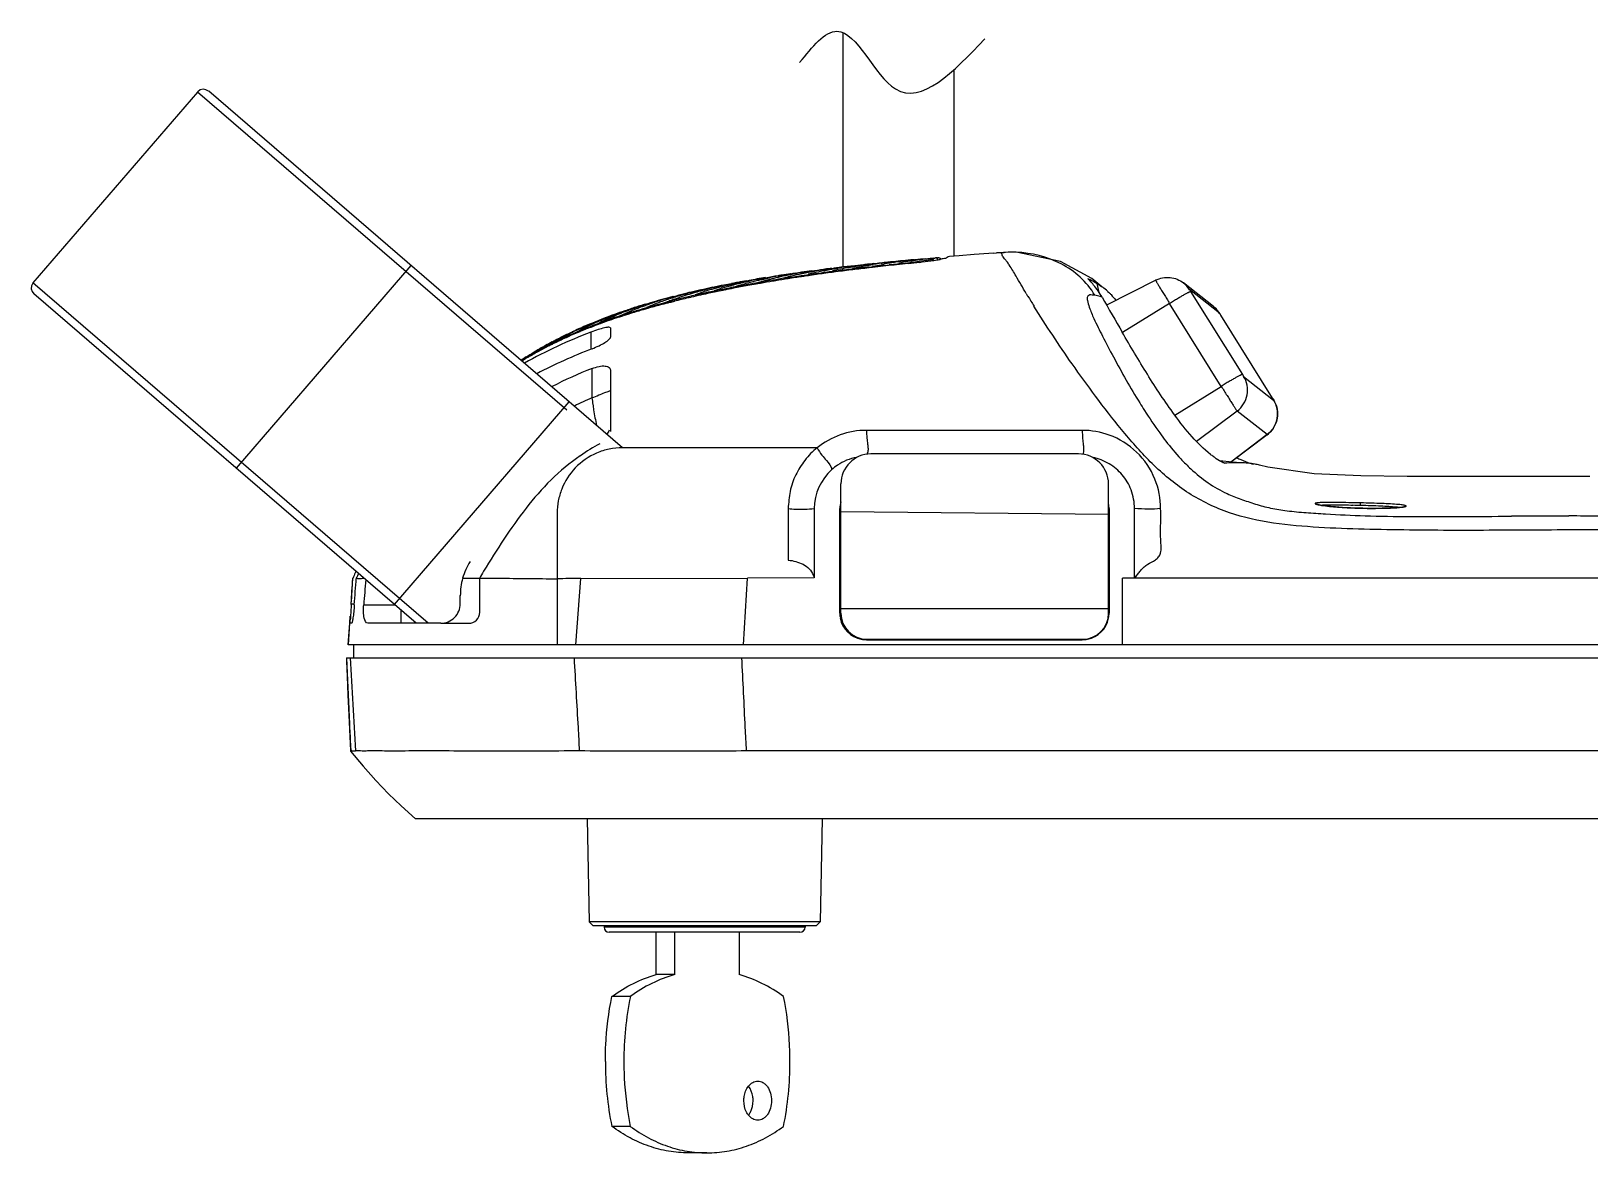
# Model space of a CAD drawing. Header units: millimetres. Extents: x 4086 to 8300, y 123 to 1549.
# Drawn here: x 6739.5 to 6858.8, y 655.4 to 741.3 of the extents above; entities that cross this region are included whole.
import ezdxf

# ---------------------------------------------------------------- set-up
doc = ezdxf.new("R2010")
doc.units = ezdxf.units.MM
doc.layers.add('00_COMPONENTS', color=7, linetype='Continuous')

msp = doc.modelspace()

# ---------------------------------------------------------------- linework, layer by layer
at = {"color": 3, "ltscale": 0.5}
msp.add_spline([(6798.31, 738.9), (6801.17, 741.3), (6805.65, 736.88), (6812.5, 740.71)], degree=3, dxfattribs=at)
at = {"layer": '00_COMPONENTS', "color": 7, "linetype": 'Continuous'}
for p, q in [((6801.61, 741.21), (6801.61, 723.23)), ((6810.11, 738.33), (6810.11, 724.06)), ((6752.19, 736.64), (6739.59, 722.02)), ((6752.21, 736.66), (6752.19, 736.64)), ((6780.49, 712.26), (6752.19, 736.64)), ((6752.4, 736.8), (6752.21, 736.66)), ((6752.62, 736.85), (6752.4, 736.8)), ((6752.84, 736.82), (6752.62, 736.85)), ((6753.04, 736.71), (6752.84, 736.82)), ((6784.74, 709.39), (6753.05, 736.7)), ((6803.86, 723.48), (6803.6, 723.45)), ((6803.95, 723.49), (6803.86, 723.48)), ((6803.86, 723.46), (6803.96, 723.47)), ((6805.51, 723.63), (6805.34, 723.61)), ((6805.53, 723.44), (6806.08, 723.5)), ((6807.1, 723.78), (6807.14, 723.79)), ((6808.66, 723.91), (6808.67, 723.91)), ((6808.75, 723.93), (6808.76, 723.94)), ((6808.76, 723.94), (6808.79, 723.94)), ((6808.84, 723.95), (6808.86, 723.94)), ((6808.88, 723.79), (6808.86, 723.94)), ((6808.86, 723.94), (6808.89, 723.94)), ((6808.89, 723.94), (6808.91, 723.94)), ((6809.06, 723.9), (6809.1, 723.89)), ((6809.1, 723.89), (6809.13, 723.87)), ((6813.19, 724.29), (6813.4, 724.31)), ((6813.98, 724.35), (6813.4, 724.31)), ((6813.4, 724.31), (6813.77, 724.34)), ((6813.77, 724.34), (6813.91, 724.35)), ((6813.91, 724.34), (6813.98, 724.35)), ((6813.91, 724.35), (6813.98, 724.35)), ((6814.08, 724.35), (6813.92, 724.34)), ((6814.27, 724.36), (6813.98, 724.35)), ((6814.27, 724.36), (6814.08, 724.35)), ((6814.89, 724.36), (6814.27, 724.36)), ((6768.53, 723.36), (6755.15, 707.83)), ((6795.53, 722.36), (6795.37, 722.33)), ((6795.7, 722.4), (6795.53, 722.36)), ((6797.99, 722.42), (6797.68, 722.37)), ((6798.46, 722.79), (6798.39, 722.78)), ((6798.51, 722.5), (6798.44, 722.49)), ((6799, 722.57), (6798.98, 722.57)), ((6799.26, 722.61), (6799, 722.57)), ((6799.59, 722.66), (6799.26, 722.61)), ((6800.25, 723.07), (6800.13, 723.05)), ((6800.77, 723.11), (6800.87, 723.13)), ((6801.06, 722.86), (6800.81, 722.82)), ((6801.26, 722.88), (6801.06, 722.86)), ((6802.25, 723.01), (6801.91, 722.96)), ((6802.26, 723.29), (6802.21, 723.28)), ((6802.21, 723.22), (6802.33, 723.24)), ((6802.36, 723.02), (6802.25, 723.01)), ((6802.33, 723.3), (6802.26, 723.29)), ((6802.39, 723.02), (6802.36, 723.02)), ((6803.61, 723.36), (6803.44, 723.33)), ((6803.64, 723.17), (6803.61, 723.17)), ((6803.63, 723.23), (6803.97, 723.27)), ((6803.89, 723.2), (6803.64, 723.17)), ((6803.95, 723.41), (6803.87, 723.4)), ((6803.97, 723.27), (6804.21, 723.3)), ((6804.79, 723.36), (6805.16, 723.4)), ((6805.36, 723.43), (6805.16, 723.4)), ((6805.16, 723.4), (6805.36, 723.42)), ((6805.36, 723.42), (6805.53, 723.44)), ((6805.73, 723.4), (6805.54, 723.38)), ((6820.39, 722.34), (6820.39, 722.34)), ((6821.46, 721.72), (6820.69, 722.35)), ((6739.45, 721.57), (6739.52, 721.36)), ((6739.52, 721.36), (6739.66, 721.18)), ((6739.59, 722.02), (6739.58, 722)), ((6769.86, 695.94), (6739.59, 722.02)), ((6768.94, 695.94), (6739.66, 721.17)), ((6789.75, 721.25), (6789.69, 721.24)), ((6789.83, 721.27), (6789.75, 721.25)), ((6790.72, 721.48), (6790.65, 721.46)), ((6790.73, 721.39), (6790.67, 721.38)), ((6790.8, 721.1), (6790.73, 721.08)), ((6790.83, 721.18), (6790.78, 721.17)), ((6791.43, 721.58), (6791.3, 721.55)), ((6791.5, 721.33), (6791.37, 721.3)), ((6791.52, 721.25), (6791.38, 721.22)), ((6791.76, 721.3), (6791.52, 721.25)), ((6791.71, 721.65), (6791.69, 721.64)), ((6791.78, 721.31), (6791.76, 721.3)), ((6793.18, 721.98), (6793.08, 721.96)), ((6793.25, 721.85), (6793.19, 721.83)), ((6794.42, 722.13), (6794.29, 722.1)), ((6795.73, 722.2), (6794.97, 721.99)), ((6795.44, 722.13), (6795.41, 722.13)), ((6795.76, 722.06), (6795.43, 722)), ((6796.03, 722.11), (6795.76, 722.06)), ((6796.25, 722.14), (6796.03, 722.11)), ((6821.26, 721.27), (6821.11, 721.96)), ((6825.58, 722.22), (6821.82, 720.31)), ((6821.89, 721.37), (6822.01, 721.27)), ((6830.02, 720.2), (6827.72, 722.01)), ((6830.47, 719.69), (6828.18, 721.5)), ((6828.26, 721.36), (6832.22, 715)), ((6785.04, 719.91), (6784.92, 719.87)), ((6785.16, 719.95), (6785.04, 719.91)), ((6785.32, 720.01), (6785.16, 719.95)), ((6786.32, 720.21), (6786.25, 720.18)), ((6786.48, 720.35), (6786.51, 720.36)), ((6788.08, 720.8), (6787.95, 720.76)), ((6788.66, 720.74), (6788.04, 720.51)), ((6788.35, 720.63), (6788.33, 720.63)), ((6788.59, 720.97), (6788.64, 720.98)), ((6788.63, 720.98), (6788.6, 720.97)), ((6788.64, 720.96), (6788.6, 720.95)), ((6788.71, 720.76), (6788.66, 720.74)), ((6788.73, 720.61), (6788.69, 720.6)), ((6789.85, 720.88), (6789.79, 720.86)), ((6789.99, 720.91), (6789.85, 720.88)), ((6826.64, 720.45), (6823.03, 718.22)), ((6830.6, 714.09), (6826.64, 720.45)), ((6781.84, 718.69), (6781.54, 718.56)), ((6781.84, 718.67), (6781.91, 718.7)), ((6782.77, 719.07), (6781.95, 718.74)), ((6782.07, 718.77), (6782.12, 718.79)), ((6782.12, 718.79), (6782.2, 718.83)), ((6782.15, 718.72), (6782.12, 718.7)), ((6782.23, 718.76), (6782.15, 718.72)), ((6782.27, 718.78), (6782.23, 718.76)), ((6785.38, 719.84), (6784.57, 719.49)), ((6830.57, 719.54), (6830.57, 719.54)), ((6834.53, 713.18), (6830.57, 719.54)), ((6834.53, 713.18), (6830.57, 719.54)), ((6781.95, 718.62), (6781.12, 718.19)), ((6781.48, 718.28), (6781.42, 718.25)), ((6781.66, 718.61), (6781.54, 718.56)), ((6781.67, 718.6), (6781.54, 718.55)), ((6781.79, 718.67), (6781.66, 718.61)), ((6781.92, 718.46), (6781.87, 718.44)), ((6781.99, 718.49), (6781.92, 718.46)), ((6782.05, 718.51), (6781.99, 718.49)), ((6782.15, 718.55), (6782.05, 718.51)), ((6782.2, 718.57), (6782.15, 718.55)), ((6782.29, 718.6), (6782.2, 718.57)), ((6782.32, 718.61), (6782.29, 718.6)), ((6782.32, 718.24), (6782.32, 716.93)), ((6783.82, 718.57), (6783.82, 717.86)), ((6777.37, 716.35), (6776.97, 716.08)), ((6777.4, 716.3), (6777.66, 716.45)), ((6777.52, 716.37), (6777.4, 716.3)), ((6779.16, 717.22), (6779.09, 717.18)), ((6782.41, 713.2), (6782.41, 715.45)), ((6783.82, 715.29), (6783.82, 711.05)), ((6827.04, 711.88), (6830.6, 714.09)), ((6832.32, 714.85), (6834.61, 713.04)), ((6767.27, 697.38), (6780.65, 712.91)), ((6834.53, 713.18), (6834.53, 713.18)), ((6831.82, 712.2), (6828.71, 709.86)), ((6834.12, 710.39), (6831.82, 712.2)), ((6819.96, 710.72), (6803.43, 710.72)), ((6831.32, 708.28), (6834.12, 710.39)), ((6834.12, 710.39), (6831.33, 708.28)), ((6834.12, 710.39), (6834.12, 710.39)), ((6819.67, 708.91), (6803.77, 708.91)), ((6830.88, 708.19), (6830.86, 708.2)), ((6801.47, 696.71), (6801.47, 706.61)), ((6821.97, 696.71), (6821.97, 706.61)), ((6797.43, 704.72), (6797.43, 700.77)), ((6799.43, 704.72), (6799.43, 699.41)), ((6801.43, 704.72), (6801.39, 704.72)), ((6801.39, 696.72), (6801.39, 704.72)), ((6801.47, 704.49), (6821.97, 704.31)), ((6822.01, 704.72), (6822.01, 696.72)), ((6823.96, 699.39), (6823.96, 704.72)), ((6841.28, 704.75), (6841.18, 704.75)), ((6841.23, 704.75), (6841.28, 704.75)), ((6841.28, 704.96), (6841.28, 705.16)), ((6841.28, 704.75), (6841.28, 704.75)), ((6764.02, 698.75), (6763.93, 697.37)), ((6764.06, 699.39), (6763.98, 698.1)), ((6764.14, 699.49), (6764.08, 699.36)), ((6773.82, 696.79), (6773.82, 699.39)), ((6779.73, 699.35), (6779.73, 694.29)), ((6781.18, 694.29), (6781.54, 699.38)), ((6781.54, 699.38), (6794.31, 699.39)), ((6794, 694.29), (6794.31, 699.39)), ((6799.43, 699.41), (6794.31, 699.39)), ((6823.96, 699.39), (6823.05, 699.39)), ((6823.05, 694.29), (6823.05, 699.39)), ((6824.05, 699.51), (6823.96, 699.52)), ((6896.53, 699.39), (6823.96, 699.39)), ((6763.98, 698.1), (6763.93, 697.37)), ((6763.97, 697.44), (6764.2, 697.44)), ((6763.97, 697.37), (6763.97, 697.44)), ((6764.92, 697.35), (6767.27, 697.35)), ((6772.32, 697.44), (6772.32, 698.06)), ((6763.87, 696.48), (6763.84, 695.95)), ((6767.77, 696.95), (6767.77, 695.94)), ((6821.97, 697.05), (6801.47, 697.04)), ((6763.84, 695.95), (6763.73, 694.32)), ((6763.73, 694.29), (6763.85, 695.95)), ((6763.81, 695.51), (6763.73, 694.29)), ((6764, 695.94), (6763.88, 695.94)), ((6770.82, 695.94), (6765.25, 695.94)), ((6770.82, 695.94), (6772.32, 695.94)), ((6772.32, 695.94), (6772.97, 695.94)), ((7029.05, 694.29), (6763.72, 694.29)), ((6763.73, 694.32), (6763.73, 694.29)), ((6764.14, 694.29), (6764.14, 693.29)), ((6803.43, 694.68), (6819.96, 694.68)), ((6803.47, 694.71), (6819.97, 694.71)), ((6819.96, 694.68), (6819.96, 694.71)), ((6763.6, 693.29), (6763.61, 693.04)), ((6763.6, 693.29), (7029.46, 693.29)), ((6763.9, 686.18), (6763.9, 686.17)), ((6763.9, 686.17), (6763.93, 686.15)), ((6763.92, 686.15), (6764.87, 684.98)), ((6763.93, 686.18), (6763.93, 686.18)), ((6794.24, 686.18), (6896.53, 686.18)), ((6767.79, 681.94), (6768.9, 680.96)), ((6768.88, 680.99), (6768.9, 680.96)), ((7024.16, 680.96), (6768.9, 680.96)), ((6782.03, 680.96), (6782.18, 673.06)), ((6800.03, 680.96), (6799.88, 673.06)), ((6782.18, 673.06), (6782.5, 672.76)), ((6799.88, 673.06), (6782.18, 673.06)), ((6799.57, 672.76), (6782.5, 672.76)), ((6783.33, 672.76), (6783.33, 672.66)), ((6798.73, 672.66), (6783.33, 672.66)), ((6798.33, 672.26), (6783.73, 672.26)), ((6787.32, 669.02), (6787.32, 672.26)), ((6788.74, 669.02), (6788.74, 672.26)), ((6793.69, 672.26), (6793.69, 669.02)), ((6798.73, 672.76), (6798.73, 672.66)), ((6799.88, 673.06), (6799.57, 672.76)), ((6788.74, 669.02), (6787.32, 669.02)), ((6785.34, 667.34), (6783.93, 667.34)), ((6785.34, 657.39), (6783.93, 657.39)), ((6791.21, 655.36), (6789.8, 655.36))]:
    msp.add_line(p, q, dxfattribs=at)
for points in [[(6813.19, 724.29), (6812.8, 724.26), (6811.67, 724.18), (6810.53, 724.09), (6809.78, 724.03)], [(6820.69, 722.35), (6818.29, 723.66), (6814.89, 724.36)], [(6739.58, 722), (6739.47, 721.8), (6739.45, 721.57)], [(6795.72, 722.2), (6795.69, 722.19), (6795.54, 722.16), (6795.44, 722.13)], [(6781.97, 718.75), (6781.92, 718.73), (6781.79, 718.67)], [(6832.12, 708.23), (6831.45, 708.27), (6830.49, 708.38)], [(6858.83, 707.19), (6856.82, 707.19), (6852.55, 707.19), (6848.55, 707.19), (6844.85, 707.19), (6841.29, 707.23), (6837.71, 707.39), (6834.16, 707.89), (6833.53, 708.05)], [(6838.68, 704.92), (6838.5, 704.94), (6838.35, 704.97), (6838.21, 704.99), (6838.1, 705.01), (6838.01, 705.03), (6837.95, 705.04), (6837.91, 705.06)], [(6840.51, 704.78), (6840.2, 704.79), (6839.9, 704.81), (6839.61, 704.83), (6839.35, 704.85), (6839.11, 704.87), (6838.88, 704.9), (6838.68, 704.92)], [(6841.18, 704.75), (6840.84, 704.76), (6840.51, 704.78)], [(6841.83, 704.74), (6841.44, 704.75), (6841.28, 704.75)], [(6843.78, 704.78), (6843.52, 704.77), (6843.23, 704.76), (6842.92, 704.75), (6842.58, 704.74), (6842.21, 704.74), (6841.83, 704.74)], [(6844.2, 704.81), (6844.01, 704.79), (6843.78, 704.78)], [(6844.66, 704.87), (6844.67, 704.88), (6844.65, 704.87), (6844.59, 704.86), (6844.49, 704.84), (6844.36, 704.82), (6844.2, 704.81)], [(6763.6, 693.29), (6763.7, 690.65), (6763.71, 690.51)], [(6763.61, 693.29), (6763.68, 691.55), (6763.77, 689.39), (6763.87, 687.38), (6763.93, 686.16)], [(6763.61, 693.04), (6763.66, 691.87), (6763.71, 690.44), (6763.78, 688.89), (6763.85, 687.26), (6763.9, 686.18)], [(6764.87, 684.98), (6765.84, 683.88), (6766.81, 682.87), (6767.79, 681.94)]]:
    msp.add_lwpolyline(points, dxfattribs=at)
for centre, radius, start, end in [((6809.78, 677.6), 46.24, 97.3457, 97.6994), ((6810.16, 684.14), 39.77, 97.644, 98.9902), ((6810.28, 673.57), 50.3, 95.9536, 97.217), ((6811, 687.52), 36.47, 98.7258, 100.1805), ((6810.67, 680.41), 43.53, 97.3061, 97.6572), ((6810.97, 667.09), 56.82, 95.5608, 95.9648), ((6810.89, 678.72), 45.23, 97.048, 97.307), ((6811.59, 683.47), 40.56, 97.5033, 98.6847), ((6811.48, 673.73), 50.26, 96.0125, 96.826), ((6811.69, 691.85), 32.2, 99.3403, 100.339), ((6812.33, 665.62), 58.41, 95.1895, 96.0094), ((6811.86, 681.49), 42.56, 96.4107, 97.508), ((6811.93, 690.45), 33.62, 98.3659, 99.3526), ((6799.99, 783.94), 60.81, 276.2756, 277.0876), ((6801.99, 765.51), 42.2, 276.4638, 277.1971), ((6813.15, 682.04), 42.12, 97.5471, 98.3417), ((6813.06, 671.02), 53.09, 95.5029, 96.3958), ((6800.19, 782.49), 59.35, 277.0678, 277.8992), ((6811.73, 692.9), 31.17, 96.6063, 97.5847), ((6810.39, 704.48), 19.51, 95.4081, 96.596), ((6803.17, 761.24), 37.89, 277.8481, 278.6128), ((6808.83, 723.54), 0.405, 100.5606, 110.0412), ((6804.96, 749.39), 25.9, 278.6355, 278.7862), ((6805.86, 743.58), 20.02, 278.7736, 279.2214), ((6808.74, 722.89), 1.06, 72.2917, 74.416), ((6802.34, 687.05), 35.97, 101.1822, 102.729), ((6802.08, 683.22), 39.72, 99.25, 101.1011), ((6815.34, 606.02), 117.76, 99.1059, 99.961), ((6803.09, 688.9), 34.23, 102.4456, 103.0047), ((6803.5, 681.07), 42.05, 99.356, 100.6859), ((6803.24, 688.22), 34.93, 101.977, 102.4455), ((6800.54, 703.75), 19.07, 103.7434, 104.6305), ((6803.67, 686.13), 37.07, 100.4013, 101.9647), ((6804.05, 677.76), 45.41, 99.0208, 99.3679), ((6802.98, 694.87), 28.28, 102.5239, 102.9153), ((6806.57, 685.08), 38.49, 103.3577, 104.8584), ((6816.91, 596.31), 127.6, 98.8535, 99.1146), ((6817.58, 594.16), 129.75, 98.8221, 99.2547), ((6804.25, 689.14), 34.15, 101.1556, 102.5076), ((6804.51, 674.83), 48.37, 98.1867, 99.0152), ((6804.26, 682.94), 40.31, 99.4749, 100.4094), ((6817.63, 591.67), 132.28, 98.6004, 98.8535), ((6804.66, 680.6), 42.68, 99.0369, 99.4783), ((6804.76, 686.58), 36.76, 99.9746, 101.164), ((6805.36, 690.16), 33.27, 101.9337, 103.343), ((6818.37, 586.83), 137.18, 98.3551, 98.6004), ((6805.08, 677.94), 45.37, 98.381, 99.0344), ((6818.26, 589.75), 134.21, 98.4913, 98.6854), ((6819.55, 578.87), 145.23, 97.669, 98.3594), ((6805.55, 674.72), 48.63, 97.9168, 98.3827), ((6805.32, 683.43), 39.95, 99.4612, 99.8757), ((6805.01, 691.75), 31.65, 101.4083, 101.9234), ((6818.64, 587.19), 136.8, 98.2632, 98.4604), ((6805.54, 682.11), 41.29, 99.1683, 99.4618), ((6805.07, 691.45), 31.95, 101.0292, 101.4065), ((6805.95, 671.85), 51.53, 97.5124, 97.9174), ((6805.73, 680.88), 42.54, 98.816, 99.168), ((6805.32, 690.2), 33.23, 100.5699, 101.0286), ((6806.08, 692.3), 31.2, 102.676, 103.1852), ((6806.22, 677.68), 45.77, 97.6442, 98.8061), ((6806.27, 684.89), 38.62, 98.198, 100.5202), ((6806.54, 690.25), 33.31, 101.0822, 102.6662), ((6819.74, 579.47), 144.6, 97.776, 98.0079), ((6806.85, 688.68), 34.91, 100.6303, 101.093), ((6821.17, 566.92), 157.29, 97.276, 97.6745), ((6820.79, 571.74), 152.4, 97.536, 97.7758), ((6807.01, 671.8), 51.71, 96.9343, 97.515), ((6807, 687.89), 35.71, 100.0282, 100.6293), ((6807.24, 686.51), 37.11, 99.3317, 100.0272), ((6809.44, 682.92), 40.94, 101.5348, 102.1415), ((6807.36, 677.63), 45.96, 97.6764, 98.1187), ((6807.98, 672.92), 50.71, 96.5456, 97.6638), ((6807.63, 684.15), 39.51, 98.3831, 99.3279), ((6807.7, 691.45), 32.24, 100.2891, 101.5436), ((6822.13, 559.43), 164.84, 97.0502, 97.2772), ((6822.75, 556.81), 167.46, 97.1495, 97.373), ((6808.03, 681.42), 42.26, 97.9205, 98.3875), ((6823.03, 552.12), 172.2, 96.8605, 97.0499), ((6807.46, 692.7), 30.96, 99.7527, 100.2642), ((6808.8, 684.59), 39.18, 97.6519, 99.5002), ((6808.71, 676.37), 47.36, 96.6784, 97.7529), ((6824.61, 541.77), 182.61, 96.6052, 96.9897), ((6825.29, 533.25), 191.21, 96.5052, 96.8575), ((6809.36, 670.91), 52.86, 96.257, 96.6887), ((6809.63, 687.53), 36.33, 99.123, 99.5432), ((6826.11, 528.78), 195.69, 96.2752, 96.5179), ((6828.88, 501.64), 223.02, 96.2003, 96.3495), ((6824.63, 542.37), 182.02, 96.0207, 96.2804), ((6797.76, 688.6), 33.61, 104.246, 105.7319), ((6798.06, 691.01), 31.32, 105.0259, 106.7663), ((6798.68, 692.55), 29.92, 105.9486, 108.3886), ((6798.41, 686.06), 36.24, 103.9224, 104.2545), ((6807.8, 644.31), 78.73, 102.8118, 103.2391), ((6800.1, 679.08), 43.42, 102.5674, 103.6755), ((6799.79, 684.51), 38.04, 103.7873, 104.9973), ((6808.7, 640.52), 82.54, 102.5726, 103.1001), ((6808.49, 641.27), 81.84, 102.4951, 102.8125), ((6799.62, 689.29), 33.31, 105.5942, 105.9599), ((6799.92, 683.98), 38.59, 103.6036, 103.792), ((6799.21, 690.83), 31.71, 104.4321, 105.5128), ((6809.68, 636.12), 87.05, 102.13, 102.524), ((6809.06, 638.71), 84.47, 102.2525, 102.4621), ((6799.19, 687.04), 35.45, 102.2637, 103.6109), ((6799.72, 692.95), 29.71, 105.9058, 107.2095), ((6809.42, 637.04), 86.18, 102.0926, 102.2527), ((6799.53, 689.48), 33.11, 103.7054, 104.1546), ((6810.15, 633.59), 89.7, 101.6214, 102.002), ((6800.37, 690.62), 32.12, 104.5688, 105.8807), ((6801.03, 678.46), 44.22, 101.1008, 102.2317), ((6801.23, 682.44), 40.35, 102.4764, 103.6543), ((6801.13, 692.45), 30.44, 106.7385, 107.9232), ((6811.02, 629.81), 93.5, 101.571, 101.8713), ((6811.33, 627.86), 95.55, 100.915, 101.6179), ((6811.62, 626.89), 96.48, 101.3769, 101.5716), ((6800.35, 694.91), 27.86, 104.8863, 106.661), ((6800.71, 684.83), 37.9, 101.6063, 102.4822), ((6812.35, 623.21), 100.23, 100.9892, 101.3756), ((6800.96, 683.57), 39.19, 100.8595, 101.4511), ((6813.44, 616.78), 106.83, 99.9604, 100.9055), ((6802.31, 691.97), 31.07, 104.8848, 106.9836), ((6801.72, 689.79), 33.16, 102.9519, 104.8078), ((6813.77, 615.88), 107.7, 100.3925, 100.9863), ((6802.05, 677.82), 45.04, 99.9458, 100.8473), ((6802.75, 679.92), 43.08, 101.1315, 102.0629), ((6802.74, 690.37), 32.72, 103.4842, 104.8898), ((6815.08, 608.78), 114.92, 100.0748, 100.3961), ((6815.71, 605.28), 118.47, 99.8539, 100.0752), ((6802.96, 689.43), 33.69, 103.005, 103.4889), ((6817.11, 597.02), 126.85, 99.2556, 99.4678), ((6857.92, 746.62), 49.32, 211.0193, 211.2904), ((6817.89, 716.92), 5.99, 48.0413, 52.5976), ((6826.47, 720.43), 2.01, 31.9982, 51.6587), ((6795.83, 687.27), 34.38, 108.5, 109.8942), ((6801.15, 669.19), 52.96, 106.2787, 108.2392), ((6795.35, 692.96), 28.8, 110.3523, 110.9358), ((6796.37, 687.55), 34.29, 107.2676, 108.7931), ((6795.73, 691.93), 29.89, 108.0201, 110.3379), ((6795.6, 695.02), 26.85, 110.393, 112.3969), ((6802.38, 664.83), 57.42, 106.2376, 107.181), ((6797.16, 685.03), 36.93, 106.8246, 107.2807), ((6803.81, 660.12), 62.41, 104.6433, 106.2925), ((6795.95, 694.07), 27.85, 109.83, 110.2353), ((6803.17, 662.16), 60.2, 105.9988, 106.2429), ((6797.04, 690.96), 31.16, 106.9621, 109.7713), ((6796.26, 690.31), 31.6, 107.6401, 107.9843), ((6798.6, 690.08), 32.37, 110.597, 111.8169), ((6804.02, 659.17), 63.31, 105.1231, 105.9933), ((6797.53, 686.2), 35.9, 104.9721, 107.5829), ((6797.02, 694.21), 27.96, 108.5795, 110.554), ((6805.08, 655.27), 67.35, 104.638, 105.1273), ((6806.01, 651.77), 71.06, 103.2163, 104.6554), ((6805.63, 653.14), 69.55, 104.3833, 104.6392), ((6797.76, 688.63), 33.59, 106.4192, 106.749), ((6797.73, 692.08), 30.2, 106.7545, 108.5696), ((6798.98, 680.95), 41.34, 104.5454, 105.0282), ((6797.62, 689.12), 33.09, 105.8131, 106.4205), ((6806.07, 651.45), 71.29, 104.1026, 104.3832), ((6797.21, 696.97), 25.26, 108.3812, 109.6691), ((6807.11, 647.27), 75.61, 103.2435, 104.07), ((6875.15, 757.15), 69.5, 211.3325, 212.0827), ((6982.47, 811.96), 184.95, 209.4874, 210.4472), ((6828.77, 718.62), 2.01, 39.5356, 51.7074), ((6828.78, 718.63), 1.99, 46.742, 51.7365), ((6828.77, 718.62), 2.01, 31.9618, 46.7116), ((6796.23, 683.06), 38.24, 110.4854, 113.2755), ((6793.77, 692.1), 29.13, 113.3195, 114.5456), ((6789.3, 701.67), 18.58, 113.4467, 113.6629), ((6788.55, 703.41), 16.69, 113.271, 113.4464), ((6793.54, 693.04), 28.18, 114.024, 114.3794), ((6792.88, 696.37), 24.79, 115.7331, 116.1751), ((6787.62, 705.57), 14.34, 113.0835, 113.1998), ((6785.81, 709.84), 9.7, 112.4003, 113.1384), ((6794.49, 690.86), 30.55, 109.8225, 113.7044), ((6793.52, 695.02), 26.28, 113.2846, 115.3302), ((6797.37, 679.71), 41.71, 110.3475, 111.1487), ((6798.86, 676.08), 45.71, 108.2154, 110.5134), ((6793.77, 696.77), 24.67, 112.8872, 116.2925), ((6798.83, 675.74), 45.95, 108.524, 110.3292), ((6794.47, 692.81), 28.69, 111.0875, 113.2784), ((6795.24, 690.82), 30.83, 109.5659, 111.1001), ((6794.74, 694.51), 27.13, 111.5939, 112.9162), ((6800.31, 671.37), 50.56, 108.1066, 108.5441), ((6800.82, 669.81), 52.2, 107.8978, 108.1078), ((6795.21, 693.33), 28.4, 110.9346, 111.5989), ((6801.22, 668.59), 53.49, 107.4899, 107.8972), ((6801.62, 667.33), 54.81, 107.1862, 107.4903), ((6820.43, 713.22), 11.95, 31.9184, 32.3531), ((6792.31, 692.98), 27.73, 117.8514, 119.059), ((6792.22, 694.26), 26.54, 117.5569, 119.7969), ((6794.26, 687.65), 33.25, 113.274, 116.5576), ((6792.39, 695.42), 25.53, 117.1601, 120.6258), ((6793.61, 688.65), 32.01, 114.3522, 116.3377), ((6792.6, 693.55), 27.35, 116.6074, 117.5619), ((6792.93, 692.88), 28.09, 115.4012, 116.6058), ((6794.42, 686.9), 33.94, 113.9583, 114.3669), ((6792.54, 694.71), 26.25, 115.8231, 117.1513), ((6804.01, 669.42), 54, 115.3635, 115.7253), ((6794.91, 685.78), 35.17, 113.0707, 113.9553), ((6792.78, 694.68), 26.37, 115.5656, 117.1655), ((6793.35, 692), 29.07, 114.3052, 115.4012), ((6793.08, 693.61), 27.47, 114.821, 115.8252), ((6795.48, 684.45), 36.61, 112.5754, 113.0731), ((6793.64, 691.35), 29.78, 113.986, 114.3082), ((6793.04, 694.13), 26.97, 114.5233, 115.5657), ((6795.89, 683.45), 37.69, 112.2317, 112.4785), ((6796.19, 682.72), 38.48, 111.8456, 112.2312), ((6792.04, 693.54), 27.11, 122.7344, 123.7972), ((6791.31, 693.26), 26.91, 121.109, 121.9113), ((6792.26, 693.19), 27.52, 122.4564, 122.7369), ((6791.62, 692.48), 27.7, 120.5593, 120.8323), ((6791.35, 694.64), 25.81, 121.6124, 122.478), ((6791.7, 692.34), 27.86, 120.2465, 120.5593), ((6792.04, 692.1), 28.28, 119.2616, 120.5694), ((6791.81, 692.15), 28.07, 119.7595, 120.2462), ((6791.61, 694.21), 26.31, 120.1193, 121.6099), ((6791.97, 691.87), 28.4, 119.088, 119.7591), ((6790.42, 697.22), 23.07, 120.9078, 122.2664), ((6792.3, 691.27), 29.08, 117.4069, 119.0839), ((6792.45, 691.36), 29.12, 117.9676, 119.2602), ((6791.95, 693.63), 26.98, 119.0601, 120.1206), ((6792.25, 694.23), 26.58, 119.8203, 120.9845), ((6792.87, 690.58), 30, 116.6925, 117.969), ((6792.59, 690.73), 29.7, 117.0264, 117.4114), ((6792.83, 690.24), 30.24, 116.3523, 116.8767), ((6790.41, 695.23), 24.81, 122.5678, 122.8255), ((6791.18, 693.46), 26.68, 121.9122, 122.1117), ((6791.47, 692.74), 27.4, 120.8312, 121.7068), ((6797.89, 677.01), 41.45, 111.9331, 116.5691), ((6797.67, 678.43), 37.98, 113.6993, 115.9432), ((6800.28, 715.3), 18, 186.7241, 188.269), ((6832.92, 711.99), 2, 350.4432, 31.92), ((6832.87, 711.96), 2.05, 24.2741, 28.4795), ((6832.91, 711.99), 2.01, 336.0919, 349.926), ((6832.93, 711.98), 1.99, 349.9539, 350.4526), ((6798.22, 710.91), 14.4, 179.4602, 180.2855), ((6798.24, 710.91), 14.42, 180.2855, 181.1219), ((6803.43, 704.72), 6, 90.0004, 129.0976), ((6846.47, 725.36), 25.37, 215.7899, 217.5496), ((6832.91, 711.99), 2.01, 306.9946, 321.0628), ((6832.92, 711.98), 1.99, 321.0824, 322.6746), ((6832.91, 711.99), 2.01, 322.6961, 335.6656), ((6832.92, 711.98), 1.99, 335.6857, 336.069), ((6791.18, 694.92), 16.89, 118.9606, 124.9032), ((6803.77, 706.61), 2.3, 90, 180), ((6802.16, 709.29), 1.39, 343.4744, 347.4116), ((6819.67, 706.61), 2.3, 0, 90), ((6831.81, 698.39), 9.85, 88.2214, 95.4318), ((6835.61, 716.93), 9.15, 245.3974, 247.4762), ((6836.01, 717.93), 10.23, 247.5001, 251.9372), ((6836.3, 718.75), 11.1, 251.8768, 253.047), ((6803.43, 704.72), 4, 131.5274, 180.0002), ((6803.44, 704.72), 2.05, 165.1896, 179.9404), ((6819.96, 704.72), 2.05, 0.0456, 11.132), ((6838.6, 707.65), 2.69, 256.8215, 258.1267), ((6838.61, 699.78), 5.2, 92.7903, 93.6247), ((6838.16, 576.77), 128.23, 88.6095, 88.8676), ((6842.19, 743.4), 38.66, 268.6558, 270.1541), ((6842.19, 741.47), 36.73, 270.1585, 270.3487), ((6842.22, 738.51), 33.76, 270.3369, 271.7804), ((6842.4, 731.81), 27.06, 271.8321, 272.0652), ((6843.14, 717.47), 12.7, 274.0285, 274.2351), ((6843.23, 716.31), 11.54, 274.2337, 274.5315), ((6846.16, 854.99), 150.88, 268.2748, 269.5768), ((6847.27, 974.8), 270.69, 269.5302, 270.3207), ((6839.04, 2558.49), 1854.4, 270.30114, 270.42629), ((6856.61, 129.11), 575.04, 89.93861, 90.37647), ((6855.6, -291.85), 996.01, 89.63199, 89.90616), ((6820.11, 675.91), 60.74, 156.722, 157.1557), ((6815.18, 677.24), 55.44, 156.0477, 156.4597), ((6777.32, 698.06), 5, 148.3614, 164.6653), ((6819.33, 673.04), 52.61, 149.2762, 149.9556), ((6798.64, 702.66), 3.12, 283.1473, 284.7425), ((7317.62, 652.08), 554.55, 175.1188, 175.3175), ((6777.34, 698.05), 5.02, 164.6843, 179.9674), ((6826.31, 697.8), 2.83, 142.716, 145.8524), ((6944.04, 685.17), 180.49, 176.1247, 176.3807), ((6770.82, 697.44), 1.5, 269.9944, 0), ((6821.01, 692.91), 57.21, 176.3386, 176.6722), ((6803.44, 696.72), 2.05, 179.9863, 191.2298), ((6803.43, 696.72), 2.05, 191.2458, 258.7447), ((6803.47, 696.71), 2, 180, 270), ((6819.97, 696.71), 2, 270, 0), ((6819.96, 696.72), 2.05, 281.2636, 348.7849), ((6819.96, 696.72), 2.05, 348.8008, 0.0139), ((6803.43, 696.73), 2.05, 258.7607, 269.9839), ((6819.96, 696.73), 2.05, 270.0159, 281.2476), ((7381.42, 725.16), 618.35, 182.95415, 183.61593), ((7383.53, 717.08), 620.37, 182.58906, 182.8576), ((6783.73, 672.66), 0.4, 180, 270), ((6798.33, 672.66), 0.4, 270, 0), ((6809.74, 662.4), 24.89, 168.5506, 180.0731), ((6808.32, 662.33), 24.89, 179.9269, 191.4494), ((6772.68, 662.33), 24.89, 348.5506, 0.0731)]:
    msp.add_arc(centre, radius, start, end, dxfattribs=at)
for points in [[(6806.63, 723.5), (6806.33, 723.47), (6806.03, 723.43), (6805.73, 723.4)], [(6806.08, 723.5), (6806.3, 723.52), (6806.52, 723.54), (6806.74, 723.57)], [(6807.97, 723.87), (6808.19, 723.89), (6808.41, 723.91), (6808.63, 723.93)], [(6808.79, 723.95), (6808.81, 723.95), (6808.82, 723.95), (6808.84, 723.95)], [(6809.02, 723.91), (6808.98, 723.92), (6808.94, 723.93), (6808.91, 723.94)], [(6809.78, 724.03), (6809.72, 724.02), (6809.66, 724), (6809.61, 723.97)], [(6796.66, 722.43), (6796.44, 722.38), (6796.23, 722.33), (6796.01, 722.28)], [(6803.44, 723.33), (6803.08, 723.27), (6802.72, 723.2), (6802.36, 723.12)], [(6803.9, 723.29), (6804.12, 723.33), (6804.33, 723.37), (6804.55, 723.41)], [(6790.33, 721.13), (6790.53, 721.2), (6790.73, 721.26), (6790.93, 721.32)], [(6821.11, 721.96), (6821.26, 721.87), (6821.39, 721.78), (6821.53, 721.68)], [(6782.32, 718.24), (6780.57, 717.57), (6778.86, 716.8), (6777.24, 715.86)], [(6782.41, 716.97), (6780.97, 716.41), (6779.55, 715.78), (6778.19, 715.06)], [(6783.72, 710.73), (6783.68, 710.62), (6783.62, 710.51), (6783.55, 710.42)], [(6826.36, 709.9), (6826.72, 709.43), (6827.1, 708.97), (6827.5, 708.54)], [(6844.54, 704.84), (6844.57, 704.85), (6844.61, 704.86), (6844.65, 704.86)], [(6799.35, 699.63), (6799.38, 699.56), (6799.41, 699.48), (6799.43, 699.41)], [(6764.2, 697.35), (6764.25, 698.03), (6764.3, 698.71), (6764.35, 699.38)]]:
    msp.add_open_spline(points, degree=3, dxfattribs=at)
for points, knots in [([(6808.17, 723.76), (6808.12, 723.75), (6807.82, 723.7), (6807.52, 723.66), (6807.29, 723.63)], [0, 0, 0, 0, 0.200395, 1, 1, 1, 1]), ([(6808.55, 723.84), (6808.51, 723.82), (6808.39, 723.79), (6808.26, 723.77), (6808.17, 723.76)], [0, 0, 0, 0, 0.288667, 1, 1, 1, 1]), ([(6808.55, 723.84), (6808.56, 723.84), (6808.59, 723.86), (6808.62, 723.88), (6808.64, 723.9)], [0, 0, 0, 0, 0.337747, 1, 1, 1, 1]), ([(6808.64, 723.9), (6808.64, 723.9), (6808.65, 723.9), (6808.65, 723.9), (6808.66, 723.91)], [0, 0, 0, 0, 0.492643, 1, 1, 1, 1]), ([(6809.61, 723.97), (6809.58, 723.95), (6809.53, 723.9), (6809.33, 723.87), (6809.18, 723.84), (6809.07, 723.82)], [0, 0, 0, 0, 0.149224, 0.405215, 1, 1, 1, 1]), ([(6813.77, 724.28), (6813.77, 724.29), (6813.77, 724.31), (6813.79, 724.32), (6813.8, 724.33)], [0, 0, 0, 0, 0.42434, 1, 1, 1, 1]), ([(6813.83, 724.13), (6813.83, 724.15), (6813.82, 724.2), (6813.8, 724.25), (6813.77, 724.28)], [0, 0, 0, 0, 0.319428, 1, 1, 1, 1]), ([(6813.8, 724.33), (6813.8, 724.33), (6813.84, 724.34), (6813.88, 724.34), (6813.91, 724.34)], [0, 0, 0, 0, 0.175992, 1, 1, 1, 1]), ([(6815.66, 721.21), (6815.4, 721.65), (6814.98, 722.38), (6814.49, 723.21), (6814.19, 723.65), (6814.03, 723.85), (6813.9, 724), (6813.84, 724.09), (6813.83, 724.13)], [0, 0, 0, 0, 0.445682, 0.733077, 0.830987, 0.907157, 0.963291, 1, 1, 1, 1]), ([(6820.92, 721.07), (6820.62, 721.59), (6819.85, 722.52), (6817.88, 723.87), (6816.08, 724.32), (6814.89, 724.36)], [0, 0, 0, 0, 0.25044, 0.501087, 1, 1, 1, 1]), ([(6820.4, 722.32), (6820.4, 722.33), (6820.4, 722.33), (6820.39, 722.34), (6820.39, 722.34)], [0, 0, 0, 0, 0.66474, 1, 1, 1, 1]), ([(6820.39, 722.34), (6820.45, 722.32), (6820.7, 722.21), (6820.93, 722.08), (6821.11, 721.96)], [0, 0, 0, 0, 0.214854, 1, 1, 1, 1]), ([(6821.48, 720.92), (6821.29, 721.25), (6820.99, 721.67), (6820.6, 722.12), (6820.45, 722.27), (6820.4, 722.32)], [0, 0, 0, 0, 0.643986, 0.874612, 1, 1, 1, 1]), ([(6825.58, 722.22), (6825.74, 722.31), (6826.11, 722.43), (6826.68, 722.46), (6827.24, 722.32), (6827.57, 722.13), (6827.72, 722.01)], [0, 0, 0, 0, 0.250125, 0.500215, 0.750179, 1, 1, 1, 1]), ([(6792.29, 721.71), (6792.35, 721.72), (6792.57, 721.78), (6792.79, 721.84), (6792.94, 721.87)], [0, 0, 0, 0, 0.278208, 1, 1, 1, 1]), ([(6792.94, 721.87), (6793.01, 721.89), (6793.28, 721.95), (6793.54, 722.01), (6793.75, 722.05)], [0, 0, 0, 0, 0.245758, 1, 1, 1, 1]), ([(6820.92, 721.07), (6820.88, 721.07), (6820.73, 721.08), (6820.55, 721.12), (6820.45, 721.06)], [0, 0, 0, 0, 0.248344, 1, 1, 1, 1]), ([(6821.48, 720.92), (6821.43, 720.94), (6821.25, 721), (6821.06, 721.05), (6820.92, 721.07)], [0, 0, 0, 0, 0.256008, 1, 1, 1, 1]), ([(6822.01, 721.27), (6822.06, 721.22), (6822.25, 721.03), (6822.42, 720.83), (6822.52, 720.67)], [0, 0, 0, 0, 0.271254, 1, 1, 1, 1]), ([(6825.58, 722.22), (6825.57, 722.22), (6825.58, 722.22), (6825.58, 722.21), (6825.58, 722.2), (6825.59, 722.18), (6825.62, 722.14), (6825.65, 722.08), (6825.69, 722), (6825.74, 721.92), (6825.81, 721.81), (6825.9, 721.65), (6826.04, 721.42), (6826.23, 721.12), (6826.43, 720.79), (6826.57, 720.57), (6826.64, 720.45)], [0, 0, 0, 0, 0.001374, 0.004971, 0.010898, 0.019167, 0.042697, 0.075354, 0.116836, 0.166795, 0.224751, 0.290196, 0.441094, 0.613939, 0.802653, 1, 1, 1, 1]), ([(6826.64, 720.45), (6826.74, 720.51), (6826.95, 720.64), (6827.24, 720.82), (6827.51, 720.98), (6827.75, 721.11), (6827.93, 721.21), (6828.05, 721.27), (6828.11, 721.31), (6828.17, 721.33), (6828.21, 721.35), (6828.24, 721.36), (6828.26, 721.36), (6828.26, 721.36)], [0, 0, 0, 0, 0.196134, 0.383033, 0.554072, 0.703593, 0.826428, 0.876502, 0.918426, 0.951884, 0.976603, 0.992504, 1, 1, 1, 1]), ([(6828.18, 721.5), (6828.18, 721.5), (6828.19, 721.47), (6828.2, 721.46), (6828.23, 721.41), (6828.25, 721.38), (6828.26, 721.36)], [0, 0, 0, 0, 0.062879, 0.274456, 0.604208, 1, 1, 1, 1]), ([(6861.99, 703.09), (6859.67, 703.09), (6855.03, 703.09), (6849.23, 703.04), (6844.59, 703.08), (6841.11, 703.14), (6837.64, 703.28), (6834.17, 703.6), (6830.78, 704.42), (6827.7, 706.02), (6825.13, 708.25), (6822.96, 710.74), (6821, 713.28), (6818.73, 716.4), (6817.2, 718.74), (6816.26, 720.23)], [0, 0, 0, 0, 0.131223, 0.262447, 0.328059, 0.39367, 0.459274, 0.524871, 0.590302, 0.655168, 0.719019, 0.781498, 0.842152, 0.900076, 1, 1, 1, 1]), ([(6820.45, 721.06), (6820.4, 721.03), (6820.35, 720.96), (6820.33, 720.82), (6820.36, 720.54), (6820.53, 720.02), (6820.72, 719.57), (6820.85, 719.29)], [0, 0, 0, 0, 0.077515, 0.135668, 0.220309, 0.507132, 1, 1, 1, 1]), ([(6830.32, 719.9), (6830.34, 719.88), (6830.41, 719.78), (6830.48, 719.69), (6830.52, 719.62)], [0, 0, 0, 0, 0.270983, 1, 1, 1, 1]), ([(6781.4, 718.46), (6781.44, 718.48), (6781.61, 718.55), (6781.78, 718.62), (6781.9, 718.68)], [0, 0, 0, 0, 0.281958, 1, 1, 1, 1]), ([(6781.9, 718.68), (6781.91, 718.69), (6781.97, 718.72), (6782.03, 718.75), (6782.07, 718.77)], [0, 0, 0, 0, 0.274653, 1, 1, 1, 1]), ([(6782.23, 718.85), (6782.23, 718.85), (6782.19, 718.84), (6782.15, 718.82), (6782.11, 718.81)], [0, 0, 0, 0, 0.130695, 1, 1, 1, 1]), ([(6820.85, 719.29), (6821.06, 718.83), (6821.55, 717.85), (6822.69, 715.67), (6823.65, 713.97), (6824.36, 712.82)], [0, 0, 0, 0, 0.202549, 0.44818, 1, 1, 1, 1]), ([(6830.57, 719.54), (6830.56, 719.56), (6830.54, 719.59), (6830.51, 719.64), (6830.49, 719.67), (6830.48, 719.68), (6830.47, 719.69)], [0, 0, 0, 0, 0.36948, 0.689919, 0.910868, 1, 1, 1, 1]), ([(6779.03, 717.29), (6779.16, 717.36), (6779.67, 717.63), (6780.18, 717.88), (6780.56, 718.07)], [0, 0, 0, 0, 0.258868, 1, 1, 1, 1]), ([(6783.82, 718.57), (6783.82, 718.61), (6783.68, 718.62), (6783.55, 718.61), (6783.26, 718.55), (6782.85, 718.43), (6782.51, 718.31), (6782.32, 718.24)], [0, 0, 0, 0, 0.081599, 0.173922, 0.298978, 0.623186, 1, 1, 1, 1]), ([(6782.41, 716.97), (6782.59, 717.04), (6782.93, 717.19), (6783.36, 717.42), (6783.65, 717.62), (6783.79, 717.76), (6783.83, 717.83), (6783.82, 717.86)], [0, 0, 0, 0, 0.344285, 0.648078, 0.87397, 0.951285, 1, 1, 1, 1]), ([(6827.03, 711.9), (6826.29, 712.91), (6824.92, 715), (6823.65, 717.16), (6823.02, 718.24)], [0, 0, 0, 0, 0.500007, 1, 1, 1, 1]), ([(6782.41, 715.45), (6782.58, 715.52), (6782.92, 715.63), (6783.37, 715.68), (6783.73, 715.58), (6783.83, 715.37), (6783.82, 715.29)], [0, 0, 0, 0, 0.347285, 0.640437, 0.841627, 1, 1, 1, 1]), ([(6832.22, 715), (6832.22, 715), (6832.2, 715), (6832.18, 714.99), (6832.13, 714.97), (6832.08, 714.95), (6832.01, 714.91), (6831.89, 714.85), (6831.71, 714.75), (6831.48, 714.62), (6831.2, 714.46), (6830.91, 714.28), (6830.71, 714.16), (6830.6, 714.09)], [0, 0, 0, 0, 0.007494, 0.02339, 0.048101, 0.081542, 0.123447, 0.173507, 0.296312, 0.445825, 0.616891, 0.803846, 1, 1, 1, 1]), ([(6830.6, 714.09), (6830.75, 713.86), (6830.97, 713.51), (6831.24, 713.08), (6831.42, 712.79), (6831.57, 712.56), (6831.68, 712.4), (6831.75, 712.3), (6831.78, 712.25), (6831.8, 712.22), (6831.82, 712.2), (6831.82, 712.2)], [0, 0, 0, 0, 0.369918, 0.539367, 0.689755, 0.815231, 0.910974, 0.946519, 0.973342, 0.991212, 1, 1, 1, 1]), ([(6831.82, 712.2), (6832.02, 712.35), (6832.36, 712.72), (6832.63, 713.42), (6832.63, 714.18), (6832.45, 714.65), (6832.32, 714.85)], [0, 0, 0, 0, 0.250079, 0.500092, 0.750061, 1, 1, 1, 1]), ([(6832.22, 715), (6832.24, 714.98), (6832.26, 714.95), (6832.28, 714.9), (6832.31, 714.87), (6832.31, 714.86), (6832.32, 714.85)], [0, 0, 0, 0, 0.36948, 0.689919, 0.910868, 1, 1, 1, 1]), ([(6782.41, 713.2), (6782.58, 713.28), (6782.9, 713.42), (6783.3, 713.58), (6783.55, 713.67), (6783.7, 713.73), (6783.75, 713.74), (6783.83, 713.77), (6783.82, 713.76)], [0, 0, 0, 0, 0.371608, 0.69648, 0.823806, 0.919797, 0.980975, 1, 1, 1, 1]), ([(6782.47, 712.72), (6782.49, 712.57), (6782.57, 712.03), (6782.67, 711.49), (6782.75, 711.09)], [0, 0, 0, 0, 0.264322, 1, 1, 1, 1]), ([(6824.36, 712.82), (6824.48, 712.63), (6824.97, 711.85), (6825.48, 711.09), (6825.89, 710.52)], [0, 0, 0, 0, 0.244427, 1, 1, 1, 1]), ([(6834.74, 712.81), (6834.83, 712.6), (6834.95, 712.16), (6834.89, 711.48), (6834.61, 710.85), (6834.3, 710.52), (6834.12, 710.39)], [0, 0, 0, 0, 0.249798, 0.499728, 0.749722, 1, 1, 1, 1]), ([(6834.53, 713.18), (6834.55, 713.16), (6834.59, 713.08), (6834.64, 713), (6834.67, 712.94)], [0, 0, 0, 0, 0.272903, 1, 1, 1, 1]), ([(6834.61, 713.04), (6834.62, 713.04), (6834.6, 713.07), (6834.59, 713.08), (6834.56, 713.13), (6834.54, 713.16), (6834.53, 713.18)], [0, 0, 0, 0, 0.062879, 0.274456, 0.604208, 1, 1, 1, 1]), ([(6829.78, 708.88), (6829.27, 709.28), (6828.3, 710.25), (6827.45, 711.32), (6827.03, 711.9)], [0, 0, 0, 0, 0.476627, 1, 1, 1, 1]), ([(6803.43, 710.72), (6803.43, 710.52), (6803.45, 710.16), (6803.51, 709.7), (6803.56, 709.33), (6803.54, 709.1), (6803.52, 708.99)], [0, 0, 0, 0, 0.352863, 0.609783, 0.810439, 1, 1, 1, 1]), ([(6825.96, 704.72), (6825.96, 705.49), (6825.65, 707.11), (6824.25, 709.17), (6822.19, 710.45), (6820.66, 710.72), (6819.96, 710.72)], [0, 0, 0, 0, 0.245974, 0.513913, 0.775615, 1, 1, 1, 1]), ([(6819.96, 710.72), (6819.96, 710.51), (6819.97, 710.14), (6820.03, 709.65), (6820.07, 709.25), (6820.04, 709.01), (6820.01, 708.89)], [0, 0, 0, 0, 0.353557, 0.605632, 0.803732, 1, 1, 1, 1]), ([(6784.73, 709.38), (6784.4, 709.37), (6783.72, 709.32), (6782.44, 708.91), (6781.05, 707.95), (6780.15, 706.55), (6779.8, 705.32), (6779.74, 704.69), (6779.73, 704.38)], [0, 0, 0, 0, 0.129251, 0.258894, 0.513512, 0.759192, 0.87981, 1, 1, 1, 1]), ([(6799.65, 709.38), (6797.16, 709.38), (6792.19, 709.38), (6787.22, 709.39), (6784.73, 709.38)], [0, 0, 0, 0, 0.500219, 1, 1, 1, 1]), ([(6799.65, 709.38), (6799.29, 709.12), (6798.69, 708.44), (6797.96, 707.33), (6797.53, 706.05), (6797.47, 705.17), (6797.43, 704.72)], [0, 0, 0, 0, 0.251622, 0.50109, 0.750022, 1, 1, 1, 1]), ([(6799.65, 709.38), (6799.76, 709.18), (6799.98, 708.84), (6800.41, 708.34), (6800.72, 707.98), (6800.78, 707.72)], [0, 0, 0, 0, 0.337771, 0.602017, 1, 1, 1, 1]), ([(6781.51, 708.77), (6780.71, 708.22), (6779.21, 706.98), (6777.32, 704.77), (6775.64, 702.4), (6774.6, 700.75), (6774.1, 699.92)], [0, 0, 0, 0, 0.250297, 0.499392, 0.749054, 1, 1, 1, 1]), ([(6802.67, 708.65), (6802.15, 708.55), (6801.48, 708.27), (6800.92, 707.84), (6800.78, 707.72)], [0, 0, 0, 0, 0.743377, 1, 1, 1, 1]), ([(6823.96, 704.72), (6823.96, 705.21), (6823.79, 706.15), (6823.08, 707.35), (6822.04, 708.23), (6821.2, 708.55), (6820.76, 708.64)], [0, 0, 0, 0, 0.266826, 0.513368, 0.752745, 1, 1, 1, 1]), ([(6827.5, 708.54), (6827.75, 708.27), (6828.8, 707.22), (6830.03, 706.33), (6831.05, 705.87)], [0, 0, 0, 0, 0.24684, 1, 1, 1, 1]), ([(6830.11, 708.63), (6830.08, 708.65), (6829.97, 708.73), (6829.86, 708.81), (6829.78, 708.88)], [0, 0, 0, 0, 0.238274, 1, 1, 1, 1]), ([(6830.86, 708.2), (6830.82, 708.21), (6830.73, 708.25), (6830.47, 708.38), (6830.26, 708.52), (6830.11, 708.63)], [0, 0, 0, 0, 0.129284, 0.351913, 1, 1, 1, 1]), ([(6833.53, 708.05), (6833.42, 708.08), (6832.95, 708.18), (6832.47, 708.22), (6832.11, 708.23)], [0, 0, 0, 0, 0.244188, 1, 1, 1, 1]), ([(6831.05, 705.87), (6831.39, 705.71), (6832.11, 705.44), (6833.23, 705.06), (6834.4, 704.74), (6835.22, 704.61), (6835.64, 704.56)], [0, 0, 0, 0, 0.237363, 0.482364, 0.735174, 1, 1, 1, 1]), ([(6779.73, 704.38), (6779.74, 703.97), (6779.73, 702.29), (6779.73, 700.62), (6779.73, 699.35)], [0, 0, 0, 0, 0.245586, 1, 1, 1, 1]), ([(6797.43, 704.72), (6797.62, 704.7), (6798.29, 704.65), (6798.96, 704.68), (6799.43, 704.72)], [0, 0, 0, 0, 0.288037, 1, 1, 1, 1]), ([(6825.96, 704.72), (6825.65, 704.68), (6824.98, 704.65), (6824.31, 704.71), (6823.96, 704.72)], [0, 0, 0, 0, 0.479273, 1, 1, 1, 1]), ([(6825.95, 701.32), (6825.99, 701.46), (6826.02, 701.74), (6825.96, 702.31), (6825.95, 702.88), (6825.96, 703.45), (6825.99, 704.02), (6825.98, 704.44), (6825.96, 704.72)], [0, 0, 0, 0, 0.125711, 0.251326, 0.501802, 0.626734, 0.751458, 1, 1, 1, 1]), ([(6835.64, 704.56), (6836.13, 704.5), (6837.11, 704.41), (6839.1, 704.28), (6840.61, 704.21), (6841.62, 704.18)], [0, 0, 0, 0, 0.245135, 0.494277, 1, 1, 1, 1]), ([(6838.19, 705.18), (6838.14, 705.18), (6838.05, 705.17), (6837.93, 705.16), (6837.86, 705.14), (6837.8, 705.14), (6837.78, 705.1), (6837.84, 705.08), (6837.89, 705.05), (6837.95, 705.04), (6837.99, 705.03)], [0, 0, 0, 0, 0.238967, 0.424093, 0.554095, 0.629515, 0.663871, 0.722593, 0.833978, 1, 1, 1, 1]), ([(6838.05, 705.02), (6838.07, 705.01), (6838.21, 704.99), (6838.34, 704.96), (6838.45, 704.95)], [0, 0, 0, 0, 0.210325, 1, 1, 1, 1]), ([(6841.28, 705.16), (6840.68, 705.17), (6839.65, 705.19), (6838.62, 705.2), (6838.19, 705.18)], [0, 0, 0, 0, 0.584267, 1, 1, 1, 1]), ([(6840.7, 704.97), (6840.24, 704.98), (6839.46, 704.99), (6838.68, 705), (6838.35, 704.98)], [0, 0, 0, 0, 0.584495, 1, 1, 1, 1]), ([(6838.45, 704.95), (6838.85, 704.89), (6839.78, 704.81), (6840.71, 704.77), (6841.23, 704.75)], [0, 0, 0, 0, 0.438338, 1, 1, 1, 1]), ([(6844.19, 705.03), (6843.77, 705.07), (6842.8, 705.12), (6841.83, 705.15), (6841.28, 705.16)], [0, 0, 0, 0, 0.432719, 1, 1, 1, 1]), ([(6844.03, 704.83), (6843.63, 704.87), (6842.71, 704.92), (6841.8, 704.95), (6841.28, 704.96)], [0, 0, 0, 0, 0.432837, 1, 1, 1, 1]), ([(6843.37, 704.76), (6843.43, 704.76), (6843.66, 704.77), (6843.88, 704.78), (6844.04, 704.79)], [0, 0, 0, 0, 0.273635, 1, 1, 1, 1]), ([(6844.24, 704.81), (6844.22, 704.81), (6844.15, 704.82), (6844.08, 704.83), (6844.03, 704.83)], [0, 0, 0, 0, 0.228989, 1, 1, 1, 1]), ([(6844.14, 704.8), (6844.18, 704.81), (6844.31, 704.82), (6844.44, 704.83), (6844.54, 704.84)], [0, 0, 0, 0, 0.291013, 1, 1, 1, 1]), ([(6844.65, 704.86), (6844.68, 704.87), (6844.71, 704.88), (6844.77, 704.89), (6844.78, 704.94), (6844.72, 704.95), (6844.65, 704.98), (6844.53, 705), (6844.37, 705.02), (6844.26, 705.03), (6844.19, 705.03)], [0, 0, 0, 0, 0.113144, 0.176623, 0.206209, 0.265659, 0.374461, 0.534143, 0.743399, 1, 1, 1, 1]), ([(6797.43, 700.77), (6797.63, 700.76), (6798.02, 700.68), (6798.58, 700.49), (6799.06, 700.14), (6799.28, 699.81), (6799.35, 699.63)], [0, 0, 0, 0, 0.251967, 0.503415, 0.752839, 1, 1, 1, 1]), ([(6824.05, 699.51), (6824.12, 699.6), (6824.26, 699.77), (6824.47, 700.03), (6824.7, 700.28), (6825.06, 700.54), (6825.48, 700.71), (6825.81, 701.01), (6825.92, 701.21), (6825.95, 701.32)], [0, 0, 0, 0, 0.12452, 0.249462, 0.374238, 0.499509, 0.7513, 0.876245, 1, 1, 1, 1]), ([(6763.97, 697.44), (6763.99, 697.76), (6764.05, 698.4), (6764.06, 699.04), (6764.08, 699.36)], [0, 0, 0, 0, 0.500001, 1, 1, 1, 1]), ([(6764.35, 699.39), (6764.42, 699.38), (6764.61, 699.36), (6764.81, 699.39), (6764.93, 699.39)], [0, 0, 0, 0, 0.374817, 1, 1, 1, 1]), ([(6773.79, 699.38), (6773.68, 699.38), (6773.25, 699.38), (6772.82, 699.38), (6772.49, 699.38)], [0, 0, 0, 0, 0.253768, 1, 1, 1, 1]), ([(6773.82, 699.39), (6774.3, 699.4), (6775.52, 699.38), (6777.49, 699.38), (6778.98, 699.35), (6779.73, 699.35)], [0, 0, 0, 0, 0.243118, 0.618412, 1, 1, 1, 1]), ([(6781.54, 699.38), (6781.24, 699.37), (6780.64, 699.36), (6780.03, 699.35), (6779.73, 699.35)], [0, 0, 0, 0, 0.500303, 1, 1, 1, 1]), ([(6764.2, 697.35), (6764.19, 697.17), (6764.17, 696.91), (6764.13, 696.58), (6764.1, 696.36), (6764.07, 696.19), (6764.05, 696.06), (6764.03, 695.99), (6764.01, 695.94), (6764, 695.94)], [0, 0, 0, 0, 0.379183, 0.550772, 0.701388, 0.82551, 0.91862, 0.977034, 1, 1, 1, 1]), ([(6765.25, 695.94), (6765.09, 695.94), (6764.96, 696.26), (6764.92, 696.56), (6764.89, 696.9), (6764.9, 697.17), (6764.92, 697.35)], [0, 0, 0, 0, 0.328567, 0.472129, 0.636061, 1, 1, 1, 1]), ([(6763.88, 695.94), (6763.88, 695.94), (6763.89, 695.98), (6763.88, 696.02), (6763.89, 696.12), (6763.89, 696.19), (6763.9, 696.23)], [0, 0, 0, 0, 0.064813, 0.256442, 0.570987, 1, 1, 1, 1]), ([(6772.97, 695.94), (6773.18, 695.94), (6773.63, 696.11), (6773.81, 696.56), (6773.82, 696.79)], [0, 0, 0, 0, 0.487793, 1, 1, 1, 1]), ([(6781.46, 686.18), (6781.43, 686.77), (6781.29, 689.14), (6781.16, 691.51), (6781.06, 693.29)], [0, 0, 0, 0, 0.249083, 1, 1, 1, 1]), ([(6794.24, 686.18), (6794.21, 686.77), (6794.09, 689.14), (6793.97, 691.51), (6793.89, 693.29)], [0, 0, 0, 0, 0.249398, 1, 1, 1, 1]), ([(6763.93, 686.17), (6763.93, 686.18), (6763.95, 686.18), (6763.99, 686.18), (6764.13, 686.16), (6764.23, 686.16), (6764.3, 686.16)], [0, 0, 0, 0, 0.020321, 0.136373, 0.437319, 1, 1, 1, 1]), ([(6764.3, 686.18), (6764.47, 686.19), (6764.77, 686.17), (6765.25, 686.18), (6766.08, 686.18), (6767.5, 686.17), (6769.64, 686.19), (6772.25, 686.17), (6775.19, 686.18), (6778.29, 686.17), (6780.4, 686.18), (6781.46, 686.18)], [0, 0, 0, 0, 0.028983, 0.052784, 0.08438, 0.174525, 0.30098, 0.457256, 0.631719, 0.814538, 1, 1, 1, 1]), ([(6781.46, 686.18), (6783.59, 686.17), (6787.85, 686.18), (6792.11, 686.17), (6794.24, 686.18)], [0, 0, 0, 0, 0.49991, 1, 1, 1, 1]), ([(6783.93, 667.34), (6784.45, 667.72), (6785.53, 668.39), (6786.72, 668.85), (6787.32, 669.02)], [0, 0, 0, 0, 0.509914, 1, 1, 1, 1]), ([(6788.74, 669.02), (6788.14, 668.85), (6786.95, 668.39), (6785.86, 667.72), (6785.34, 667.34)], [0, 0, 0, 0, 0.490086, 1, 1, 1, 1]), ([(6797.08, 667.34), (6796.56, 667.72), (6795.47, 668.39), (6794.28, 668.85), (6793.69, 669.02)], [0, 0, 0, 0, 0.509914, 1, 1, 1, 1]), ([(6783.43, 662.36), (6783.43, 662.78), (6783.47, 664.45), (6783.68, 666.11), (6783.93, 667.34)], [0, 0, 0, 0, 0.251674, 1, 1, 1, 1]), ([(6797.57, 662.36), (6797.57, 662.78), (6797.53, 664.45), (6797.33, 666.11), (6797.08, 667.34)], [0, 0, 0, 0, 0.251674, 1, 1, 1, 1]), ([(6784.85, 662.36), (6784.85, 661.94), (6784.89, 660.28), (6785.09, 658.61), (6785.34, 657.39)], [0, 0, 0, 0, 0.251674, 1, 1, 1, 1]), ([(6794.04, 659.36), (6794.04, 659.47), (6794.07, 659.86), (6794.21, 660.25), (6794.39, 660.48)], [0, 0, 0, 0, 0.265001, 1, 1, 1, 1]), ([(6794.39, 660.48), (6794.48, 660.59), (6794.64, 660.74), (6794.9, 660.85), (6795.03, 660.86), (6795.1, 660.86)], [0, 0, 0, 0, 0.524152, 0.765818, 1, 1, 1, 1]), ([(6794.75, 659.36), (6794.75, 659.47), (6794.72, 659.86), (6794.57, 660.25), (6794.4, 660.48)], [0, 0, 0, 0, 0.265001, 1, 1, 1, 1]), ([(6795.1, 660.86), (6795.17, 660.86), (6795.31, 660.84), (6795.51, 660.76), (6795.7, 660.61), (6795.92, 660.35), (6796.11, 659.93), (6796.16, 659.56), (6796.16, 659.36)], [0, 0, 0, 0, 0.103455, 0.210668, 0.324495, 0.446424, 0.712937, 1, 1, 1, 1]), ([(6794.39, 658.25), (6794.33, 658.32), (6794.12, 658.66), (6794.04, 659.06), (6794.04, 659.36)], [0, 0, 0, 0, 0.233981, 1, 1, 1, 1]), ([(6794.4, 658.25), (6794.45, 658.32), (6794.66, 658.66), (6794.75, 659.06), (6794.75, 659.36)], [0, 0, 0, 0, 0.233981, 1, 1, 1, 1]), ([(6796.16, 659.36), (6796.16, 659.17), (6796.11, 658.8), (6795.92, 658.37), (6795.7, 658.11), (6795.51, 657.97), (6795.31, 657.88), (6795.17, 657.86), (6795.1, 657.86)], [0, 0, 0, 0, 0.28706, 0.553569, 0.675498, 0.789328, 0.896543, 1, 1, 1, 1]), ([(6795.1, 657.86), (6795.03, 657.86), (6794.9, 657.88), (6794.64, 657.99), (6794.48, 658.14), (6794.39, 658.25)], [0, 0, 0, 0, 0.234172, 0.475832, 1, 1, 1, 1]), ([(6789.8, 655.36), (6789.29, 655.36), (6788.26, 655.45), (6786.75, 655.84), (6785.28, 656.49), (6784.37, 657.07), (6783.93, 657.39)], [0, 0, 0, 0, 0.241981, 0.487357, 0.7392, 1, 1, 1, 1]), ([(6785.34, 657.39), (6785.78, 657.07), (6786.7, 656.49), (6788.16, 655.84), (6789.67, 655.45), (6790.7, 655.36), (6791.21, 655.36)], [0, 0, 0, 0, 0.2608, 0.512643, 0.758019, 1, 1, 1, 1]), ([(6791.21, 655.36), (6791.72, 655.36), (6792.75, 655.45), (6794.26, 655.84), (6795.72, 656.49), (6796.64, 657.07), (6797.08, 657.39)], [0, 0, 0, 0, 0.241981, 0.487357, 0.7392, 1, 1, 1, 1])]:
    msp.add_open_spline(points, degree=3, knots=knots, dxfattribs=at)

doc.saveas('drawing.dxf')
